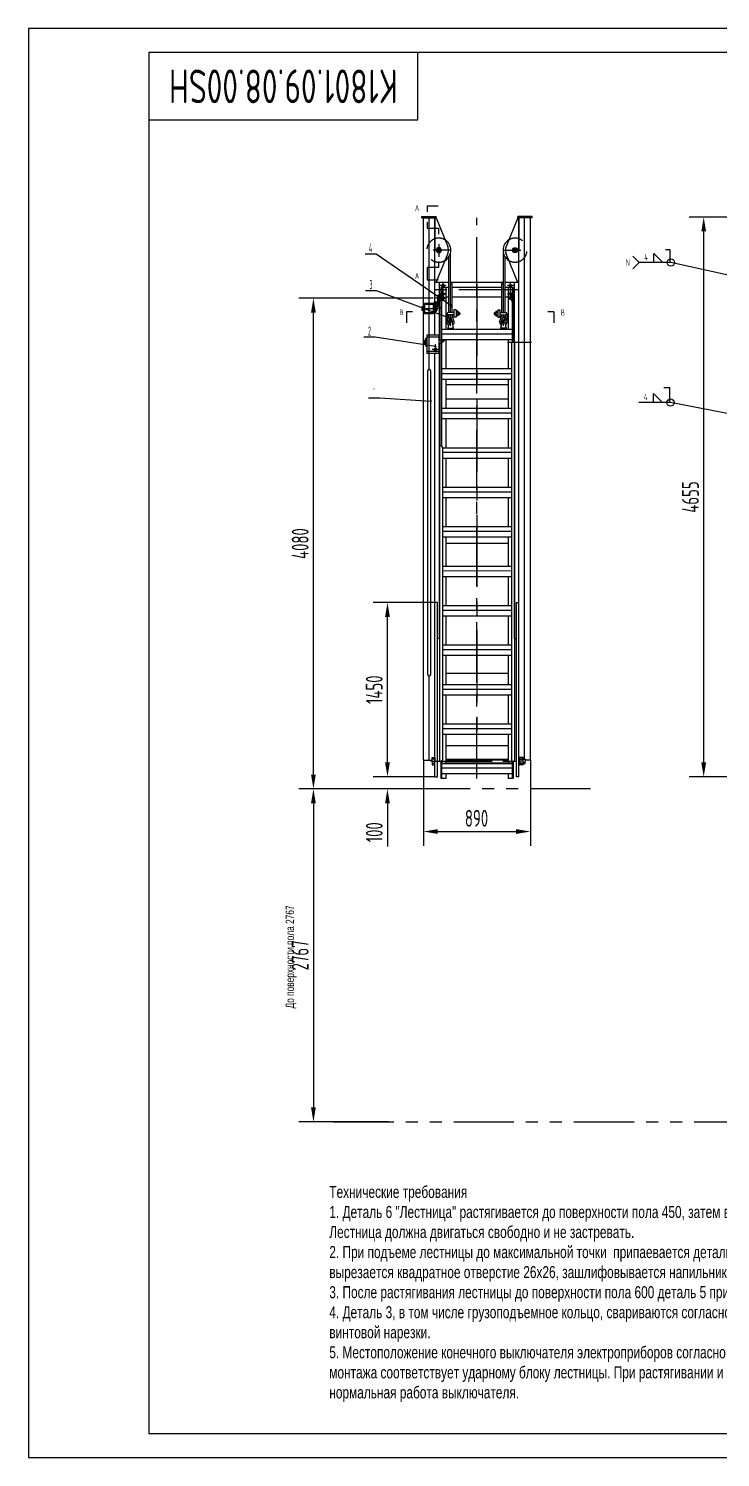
# Model space of a CAD drawing. Extents: x 0 to 16800, y -219 to 11880.
# Drawn here: x 0 to 5756, y 0 to 11880 of the extents above; entities that cross this region are included whole.
import ezdxf
from ezdxf.enums import TextEntityAlignment as Align

# ---------------------------------------------------------------- set-up
doc = ezdxf.new("R2010")
doc.units = 0
doc.header["$LTSCALE"] = 400
doc.header["$MEASUREMENT"] = 0
for name, pattern in [('F', [0.75, 0.5, -0.25]), ('G', [2, 1.25, -0.25, 0.25, -0.25]), ('K', [2.5, 1.25, -0.25, 0.25, -0.25, 0.25, -0.25])]:
    doc.linetypes.add(name, pattern=pattern)
doc.layers.get('0').update_dxf_attribs({"linetype": 'CONTINUOUS'})
doc.layers.get('DEFPOINTS').update_dxf_attribs({"linetype": 'CONTINUOUS'})
for name, color, linetype in [('01', 7, 'CONTINUOUS'), ('02', 1, 'CONTINUOUS'), ('04', 2, 'F'), ('05', 4, 'G'), ('07', 6, 'K'), ('08', 1, 'CONTINUOUS'), ('10', 1, 'CONTINUOUS'), ('11', 3, 'CONTINUOUS'), ('13', 3, 'CONTINUOUS')]:
    doc.layers.add(name, color=color, linetype=linetype)
doc.styles.get("Standard").update_dxf_attribs({"font": 'isocp.shx', "width": 0.707, "bigfont": 'intecad.shx'})
doc.dimstyles.new('INTE', dxfattribs={"dimscale": 40, "dimtxt": 3.5, "dimasz": 3, "dimexe": 3, "dimexo": 0, "dimgap": 1, "dimtad": 1, "dimdec": 0, "dimdsep": 46, "dimtxsty": 'Standard', "dimcen": 0, "dimclrd": 1, "dimclre": 1, "dimclrt": 3, "dimadec": 0, "dimazin": 0, "dimtfac": 1, "dimtdec": 0, "dimtofl": 0, "dimtmove": 0, "dimatfit": 0, "dimfxl": 0, "dimtzin": 0, "dimarcsym": 0})

# ---------------------------------------------------------------- blocks, each defined once
blk = doc.blocks.new('*D18')
at = {"layer": '08', "color": 1, "lineweight": -2}
for p, q in [((3366, 9638), (2250, 9638)), ((2370, 5678), (2370, 9518)), ((3381, 5558), (2250, 5558))]:
    blk.add_line(p, q, dxfattribs=at)
at = {"layer": '08', "color": 1}
for points in [[(2350, 9518), (2390, 9518), (2370, 9638)], [(2350, 5678), (2390, 5678), (2370, 5558)]]:
    blk.add_solid(points, dxfattribs=at)
at = {"layer": 'DEFPOINTS', "color": 0}
for p in [(2370, 9638), (3366, 9638), (3381, 5558)]:
    blk.add_point(p, dxfattribs=at)
at = {"layer": '08', "color": 3, "insert": (2260, 7598), "char_height": 140, "attachment_point": 5, "rotation": 90}
blk.add_mtext('4080', dxfattribs=at)
blk = doc.blocks.new('*D17')
at = {"layer": '08', "color": 1, "lineweight": -2}
for p, q in [((3401, 7108), (2866, 7108)), ((2986, 5778), (2986, 6988)), ((3381, 5658), (2866, 5658))]:
    blk.add_line(p, q, dxfattribs=at)
at = {"layer": '08', "color": 1}
for points in [[(2966, 6988), (3006, 6988), (2986, 7108)], [(2966, 5778), (3006, 5778), (2986, 5658)]]:
    blk.add_solid(points, dxfattribs=at)
at = {"layer": 'DEFPOINTS', "color": 0}
for p in [(2986, 7108), (3401, 7108), (3381, 5658)]:
    blk.add_point(p, dxfattribs=at)
at = {"layer": '08', "color": 3, "insert": (2876, 6383), "char_height": 140, "attachment_point": 5, "rotation": 90}
blk.add_mtext('1450', dxfattribs=at)
blk = doc.blocks.new('*D16')
at = {"layer": '08', "color": 1, "lineweight": -2}
for p, q in [((2986, 5778), (2986, 5898)), ((3381, 5658), (2866, 5658)), ((3381, 5558), (2866, 5558)), ((2986, 5438), (2986, 5079))]:
    blk.add_line(p, q, dxfattribs=at)
at = {"layer": '08', "color": 1}
for points in [[(2966, 5778), (3006, 5778), (2986, 5658)], [(2966, 5438), (3006, 5438), (2986, 5558)]]:
    blk.add_solid(points, dxfattribs=at)
at = {"layer": 'DEFPOINTS', "color": 0}
for p in [(3381, 5658), (2986, 5558), (3381, 5558)]:
    blk.add_point(p, dxfattribs=at)
at = {"layer": '08', "color": 3, "insert": (2876, 5198), "char_height": 140, "attachment_point": 5, "rotation": 90}
blk.add_mtext('100', dxfattribs=at)
blk = doc.blocks.new('*D14')
at = {"layer": '08', "color": 1, "lineweight": -2}
for p, q in [((3285, 5798), (3285, 5084)), ((4175, 5798), (4175, 5084)), ((3405, 5204), (4055, 5204))]:
    blk.add_line(p, q, dxfattribs=at)
at = {"layer": '08', "color": 1}
for points in [[(3405, 5224), (3405, 5184), (3285, 5204)], [(4055, 5224), (4055, 5184), (4175, 5204)]]:
    blk.add_solid(points, dxfattribs=at)
at = {"layer": 'DEFPOINTS', "color": 0}
for p in [(3285, 5798), (4175, 5798), (4175, 5204)]:
    blk.add_point(p, dxfattribs=at)
at = {"layer": '08', "color": 3, "insert": (3727, 5314), "char_height": 140, "attachment_point": 5}
blk.add_mtext('890', dxfattribs=at)
blk = doc.blocks.new('*D15')
at = {"layer": '08', "color": 1, "lineweight": -2}
for p, q in [((3167, 5558), (2250, 5558)), ((2370, 5438), (2370, 2911)), ((2996, 2791), (2250, 2791))]:
    blk.add_line(p, q, dxfattribs=at)
at = {"layer": '08', "color": 1}
for points in [[(2350, 5438), (2390, 5438), (2370, 5558)], [(2350, 2911), (2390, 2911), (2370, 2791)]]:
    blk.add_solid(points, dxfattribs=at)
at = {"layer": 'DEFPOINTS', "color": 0}
for p in [(3167, 5558), (2370, 2791), (2996, 2791)]:
    blk.add_point(p, dxfattribs=at)
at = {"layer": '08', "color": 3, "insert": (2260, 4174), "char_height": 140, "attachment_point": 5, "rotation": 90}
blk.add_mtext('2767', dxfattribs=at)
blk = doc.blocks.new('2')
at = {"layer": '01', "ltscale": 1.2}
for p, q in [((18992, 2764), (18992, 1448)), ((19032, 2764), (18992, 2764)), ((19058, 2764), (18992, 2764)), ((18998, 2764), (18998, 1446)), ((19032, 2764), (19032, 2416)), ((19498, 2764), (19086, 2764)), ((19592, 2764), (19526, 2764)), ((19552, 2764), (19552, 2416)), ((19592, 2764), (19552, 2764)), ((19586, 2764), (19586, 2311)), ((19592, 2764), (19592, 2313)), ((18964, 2691), (18964, 2606)), ((18992, 2710), (18967, 2695)), ((18969, 2688), (18969, 2609)), ((18992, 2704), (18972, 2692)), ((18992, 2587), (18967, 2602)), ((18992, 2593), (18972, 2605)), ((19032, 2329), (19032, 2088)), ((19552, 2329), (19552, 2088)), ((19580, 2300), (19579, -1168)), ((19604, 2300), (19604, -1168)), ((19032, 2001), (19032, 1759)), ((19552, 2001), (19552, 1759)), ((19032, 1673), (19032, 1431)), ((19552, 1673), (19552, 1431)), ((18979, 1435), (18979, -1168)), ((19004, 1435), (19004, 33)), ((19032, 1345), (19032, 1103)), ((19552, 1345), (19552, 1103)), ((19032, 1017), (19032, 775)), ((19552, 1017), (19552, 775)), ((19032, 689), (19032, 447)), ((19552, 689), (19552, 447)), ((19032, 361), (19032, 119)), ((19552, 361), (19552, 119)), ((19004, 33), (19004, -1168)), ((19032, 33), (19032, -209)), ((19552, 33), (19552, -209)), ((19032, -295), (19032, -537)), ((19552, -295), (19552, -537)), ((19032, -623), (19032, -865)), ((19552, -623), (19552, -865)), ((19032, -951), (19032, -1193)), ((19552, -951), (19552, -1193)), ((18992, -1181), (18992, -1320)), ((18998, -1179), (18998, -1320)), ((19586, -1179), (19586, -1320)), ((19592, -1181), (19592, -1320)), ((19032, -1279), (19032, -1320)), ((19552, -1279), (19552, -1320)), ((19032, -1320), (18992, -1320)), ((19592, -1320), (19552, -1320))]:
    blk.add_line(p, q, dxfattribs=at)
at = {"layer": '01', "color": 7, "linetype": 'Continuous', "ltscale": 1.2}
for p, q in [((18998, 2416), (19586, 2416)), ((18998, 2377), (19586, 2377)), ((18998, 2329), (19586, 2329)), ((18998, 2088), (19579, 2088)), ((18998, 2001), (19579, 2001)), ((18998, 1759), (19579, 1759)), ((18998, 1673), (19579, 1673)), ((19004, 1431), (19579, 1431)), ((19003, 1345), (19579, 1345)), ((19004, 1103), (19579, 1103)), ((19004, 1017), (19579, 1017)), ((19004, 775), (19579, 775)), ((19004, 689), (19579, 689)), ((19004, 447), (19579, 447)), ((19004, 361), (19579, 361)), ((19004, 119), (19579, 119)), ((19004, 33), (19579, 33)), ((19004, -209), (19579, -209)), ((19004, -295), (19579, -295)), ((19004, -537), (19579, -537)), ((19004, -623), (19579, -623)), ((19004, -865), (19579, -865)), ((19004, -951), (19579, -951)), ((18998, -1193), (19586, -1193)), ((18998, -1232), (19586, -1232)), ((18998, -1279), (19586, -1279))]:
    blk.add_line(p, q, dxfattribs=at)
at = {"layer": '01'}
for p, q in [((18998, 2049), (19580, 2049)), ((18998, 1721), (19580, 1721)), ((19004, 1393), (19580, 1393)), ((19004, 1065), (19580, 1065)), ((19004, 737), (19580, 737)), ((19004, 409), (19580, 408)), ((19004, 81), (19579, 80)), ((19004, -247), (19579, -248)), ((19004, -576), (19579, -576))]:
    blk.add_line(p, q, dxfattribs=at)
at = {"layer": '01', "color": 7, "linetype": 'Continuous'}
blk.add_line((19004, -904), (19579, -904), dxfattribs=at)
at = {"layer": '01', "ltscale": 1.2}
for centre, radius, start, end in [((18969, 2691), 5, 120.9638, 180), ((18974, 2688), 5, 120.9638, 180), ((18969, 2606), 5, 180, 239.0362), ((18974, 2609), 5, 180, 239.0362), ((19592, 2301), 12.1, 358.1943, 181.8066), ((18992, 1435), 12.5, 0, 180), ((18992, -1168), 12.5, 180, 0), ((19592, -1168), 12.5, 180, 0)]:
    blk.add_arc(centre, radius, start, end, dxfattribs=at)
at = {"layer": '05', "ltscale": 1.2}
blk.add_line((19292, 2793), (19292, -1023), dxfattribs=at)
blk = doc.blocks.new('*U21', base_point=(22663, 7466))
at = {"layer": '01'}
blk.add_lwpolyline([(21818, 7698), (21893, 7623), (21818, 7623)], close=True, dxfattribs=at)
blk.add_circle((21961, 7623), 30, dxfattribs=at)
at = {"layer": '02'}
for points in [[(21645, 7676), (21698, 7623), (21645, 7570)], [(22611, 7478), (21961, 7623), (21698, 7623)]]:
    blk.add_lwpolyline(points, dxfattribs=at)
blk.add_lwpolyline([(22663, 7466, 0, 12, 0), (22611, 7478, 12, 12, 0)], format="xyseb", dxfattribs=at)
at = {"layer": '13', "width": 1.010989}
blk.add_text('N', height=52.5, dxfattribs=at).set_placement((21586, 7597), (21620, 7597), align=Align.FIT)
at = {"layer": '13', "width": 0.707}
blk.add_text('4', height=52.5, dxfattribs=at).set_placement((21739, 7641))
blk = doc.blocks.new('*D22')
at = {"layer": '08', "color": 1, "lineweight": -2}
for p, q in [((6046, 10313), (5497, 10313)), ((5617, 5778), (5617, 10193)), ((6086, 5658), (5497, 5658))]:
    blk.add_line(p, q, dxfattribs=at)
at = {"layer": '08', "color": 1}
for points in [[(5597, 10193), (5637, 10193), (5617, 10313)], [(5597, 5778), (5637, 5778), (5617, 5658)]]:
    blk.add_solid(points, dxfattribs=at)
at = {"layer": 'DEFPOINTS', "color": 0}
for p in [(5617, 10313), (6046, 10313), (6086, 5658)]:
    blk.add_point(p, dxfattribs=at)
at = {"layer": '08', "color": 3, "insert": (5507, 7985), "char_height": 140, "attachment_point": 5, "rotation": 90}
blk.add_mtext('4655', dxfattribs=at)
blk = doc.blocks.new('*U23', base_point=(22854, 6286))
at = {"layer": '01'}
blk.add_lwpolyline([(21815, 6534), (21890, 6459), (21815, 6459)], close=True, dxfattribs=at)
blk.add_circle((21957, 6459), 30, dxfattribs=at)
at = {"layer": '02'}
blk.add_lwpolyline([(22802, 6296), (21957, 6459), (21695, 6459)], dxfattribs=at)
blk.add_lwpolyline([(22854, 6286, 0, 12, 0), (22802, 6296, 12, 12, 0)], format="xyseb", dxfattribs=at)
at = {"layer": '13', "width": 0.707}
blk.add_text('4', height=52.5, dxfattribs=at).set_placement((21735, 6477))
blk = doc.blocks.new('*U40', base_point=(251.96, 168.31))
at = {"layer": '01'}
for p, q in [((251.96, 168.31), (251.96, 182.31)), ((195.96, 168.31), (251.96, 168.31))]:
    blk.add_line(p, q, dxfattribs=at)
blk = doc.blocks.new('*U41')
at = {"layer": '04'}
blk.add_blockref('*U40', (0, 0), dxfattribs=at)
blk = doc.blocks.new('*U42')
at = {"layer": '01'}
for points in [[(415, 292), (25, 292)], [(25, 292), (25, 5)], [(415, 5), (415, 292)], [(25, 5), (415, 5)]]:
    blk.add_lwpolyline(points, dxfattribs=at)
at = {"layer": '02'}
for points in [[(420, 297), (0, 297)], [(0, 297), (0, 0)], [(420, 0), (420, 297)], [(0, 0), (420, 0)]]:
    blk.add_lwpolyline(points, dxfattribs=at)

msp = doc.modelspace()

# ---------------------------------------------------------------- hatches: boundary and pattern name
at = {"layer": '10'}
h = msp.add_hatch(dxfattribs=at)
h.set_pattern_fill('U', color=256, angle=-45, style=0, pattern_type=0)
h.set_pattern_definition([(315, (4079.3335, 5787.6755), (0.707107, 0.707107), [])])
h.paths.add_polyline_path([(4079.3, 5820.7), (4079.3, 5807.2), (4084.3, 5807.2), (4084.3, 5820.7)])
h.paths.add_polyline_path([(4084.3, 5754.7), (4084.3, 5768.2), (4079.3, 5768.2), (4079.3, 5754.7)])

# ---------------------------------------------------------------- linework, layer by layer
for centre, radius, start, end in [((3510.4, 9440.4), 31, 180, 236.83954), ((3510.4, 9440.4), 17, 180, 220.37092), ((3510.4, 9440.4), 17, 319.62908, 0), ((3510.4, 9440.4), 31, 303.16046, 0), ((3950.3, 9440.4), 31, 180, 236.83954), ((3950.3, 9440.4), 17, 180, 220.37092), ((3950.3, 9440.4), 17, 319.62908, 0), ((3950.3, 9440.4), 31, 303.16046, 0)]:
    msp.add_arc(centre, radius, start, end)
at = {"layer": '01'}
for p, q in [((3316.8, 10405.7), (3316.8, 10355.7)), ((3271.3, 10317.7), (3391.3, 10317.7)), ((3271.3, 10307.7), (3271.3, 10317.7)), ((3271.3, 10307.7), (3391.3, 10307.7)), ((3285.3, 5797.7), (3285.3, 10307.7)), ((3316.8, 10270.6), (3316.8, 10220.6)), ((3316.8, 10220.6), (3366.8, 10220.6)), ((3333.3, 9047.7), (3333.3, 10307.7)), ((3333.3, 9330.2), (3333.3, 10307.7)), ((3359.8, 10220.6), (3409.8, 10220.6)), ((3381.3, 10307.7), (3381.3, 10037.7)), ((3391.3, 10307.7), (3381.3, 10307.7)), ((3381.3, 9330.2), (3381.3, 10307.7)), ((3391.3, 10307.7), (3391.3, 10317.7)), ((3391.3, 10307.7), (3487.6, 10067.4)), ((3409.8, 10220.6), (3409.8, 10170.6)), ((4069.3, 10307.7), (3973.1, 10067.4)), ((4189.3, 10317.7), (4069.3, 10317.7)), ((4069.3, 10307.7), (4069.3, 10317.7)), ((4189.3, 10307.7), (4069.3, 10307.7)), ((4069.3, 10307.7), (4079.3, 10307.7)), ((4079.3, 5657.7), (4079.3, 10307.7)), ((4079.3, 10307.7), (4079.3, 10037.7)), ((4127.3, 5805.7), (4127.3, 10307.7)), ((4175.3, 5797.7), (4175.3, 10307.7)), ((4189.3, 10307.7), (4189.3, 10317.7)), ((3381.3, 9767.7), (3381.3, 10037.7)), ((3391.3, 9767.7), (3487.6, 10007.9)), ((3496.4, 9520.4), (3496.4, 9982)), ((3510.4, 9520.4), (3510.4, 10013.5)), ((3950.3, 9520.4), (3950.3, 10013.5)), ((3964.3, 9520.4), (3964.3, 9982)), ((4069.3, 9767.7), (3973.1, 10007.9)), ((4079.3, 9767.7), (4079.3, 10037.7)), ((5339.4, 10039.4), (5299.9, 10039.4)), ((5339.4, 9934.7), (5339.4, 10039.4)), ((3366.8, 9893), (3316.8, 9893)), ((3316.8, 9893), (3316.8, 9843)), ((3409.8, 9893), (3359.8, 9893)), ((3409.8, 9943), (3409.8, 9893)), ((3316.8, 9840.1), (3316.8, 9790.1)), ((3381.3, 9647.7), (3381.3, 9767.7)), ((3391.3, 9767.7), (3381.3, 9767.7)), ((3496.4, 9767.7), (3381.3, 9767.7)), ((3496.4, 9767.7), (3381.3, 9767.7)), ((3496.4, 9767.7), (3381.3, 9767.7)), ((3417.8, 9667.1), (3417.8, 9767.7)), ((3950.3, 9767.7), (3510.4, 9767.7)), ((3524.4, 9761.8), (3510.4, 9761.8)), ((3524.4, 9520.4), (3524.4, 9761.8)), ((3936.3, 9520.4), (3936.3, 9761.8)), ((3936.3, 9761.8), (3950.3, 9761.8)), ((4079.3, 9767.7), (3964.3, 9767.7)), ((4042.8, 6807.7), (4042.8, 9767.7)), ((4079.3, 9647.7), (4079.3, 9767.7)), ((3417.8, 9564.8), (3417.8, 9661.3)), ((3417.8, 9649.6), (3420.3, 9649.6)), ((3417.8, 9629.6), (3420.3, 9629.6)), ((3420.3, 9659.6), (3420.3, 9619.6)), ((3420.3, 9659.6), (3430.3, 9659.6)), ((3446.3, 9659.6), (3436.3, 9659.6)), ((3455.3, 9649.6), (3436.3, 9649.6)), ((3455.3, 9629.6), (3436.3, 9629.6)), ((3446.3, 9659.6), (3446.3, 9619.6)), ((3455.3, 9649.6), (3455.3, 9629.6)), ((3455.3, 9649.6), (3461.3, 9643.6)), ((3461.3, 9635.6), (3455.3, 9629.6)), ((3461.3, 9643.6), (3461.3, 9635.6)), ((3496.4, 9647.7), (3470.3, 9647.7)), ((3936.3, 9647.7), (3524.4, 9647.7)), ((3990.3, 9647.7), (3964.3, 9647.7)), ((4005.3, 9649.6), (3999.3, 9643.6)), ((3999.3, 9643.6), (3999.3, 9635.6)), ((3999.3, 9635.6), (4005.3, 9629.6)), ((4005.3, 9649.6), (4024.3, 9649.6)), ((4005.3, 9649.6), (4005.3, 9629.6)), ((4005.3, 9629.6), (4024.3, 9629.6)), ((4014.3, 9659.6), (4024.3, 9659.6)), ((4014.3, 9659.6), (4014.3, 9619.6)), ((4040.3, 9659.6), (4030.3, 9659.6)), ((4040.3, 9659.6), (4040.3, 9619.6)), ((4042.8, 9649.6), (4040.3, 9649.6)), ((4042.8, 9629.6), (4040.3, 9629.6)), ((3195.3, 9524.8), (3145.3, 9524.8)), ((3417.8, 9285.2), (3417.8, 9559)), ((3420.3, 9619.6), (3430.3, 9619.6)), ((3446.3, 9619.6), (3436.3, 9619.6)), ((3482, 9510.4), (3482, 9448.3)), ((3539.4, 9520.4), (3492, 9520.4)), ((3539.4, 9540.4), (3539.4, 9480.4)), ((3557.4, 9540.4), (3539.4, 9540.4)), ((3557.4, 9540.4), (3557.4, 9480.4)), ((3572.4, 9530.4), (3557.4, 9530.4)), ((3581.4, 9520.4), (3557.4, 9520.4)), ((3572.4, 9530.4), (3572.4, 9490.4)), ((3581.4, 9520.4), (3587.4, 9514.4)), ((3581.4, 9520.4), (3581.4, 9500.4)), ((3587.4, 9506.4), (3581.4, 9500.4)), ((3587.4, 9514.4), (3587.4, 9506.4)), ((3879.3, 9520.4), (3873.3, 9514.4)), ((3873.3, 9514.4), (3873.3, 9506.4)), ((3873.3, 9506.4), (3879.3, 9500.4)), ((3879.3, 9520.4), (3903.3, 9520.4)), ((3879.3, 9520.4), (3879.3, 9500.4)), ((3888.3, 9530.4), (3888.3, 9490.4)), ((3888.3, 9530.4), (3903.3, 9530.4)), ((3903.3, 9540.4), (3921.3, 9540.4)), ((3903.3, 9540.4), (3903.3, 9480.4)), ((3921.3, 9540.4), (3921.3, 9480.4)), ((3921.3, 9520.4), (3968.6, 9520.4)), ((3978.6, 9510.4), (3978.6, 9448.3)), ((4014.3, 9619.6), (4024.3, 9619.6)), ((4040.3, 9619.6), (4030.3, 9619.6)), ((4369.8, 9524.8), (4319.8, 9524.8)), ((3479.4, 9440.4), (3494.8, 9485.9)), ((3500.4, 9440.4), (3486.9, 9390.1)), ((3487.1, 9390.8), (3487.1, 9380.8)), ((3487.1, 9390.1), (3533.9, 9390.1)), ((3539.4, 9500.4), (3492, 9500.4)), ((3493.4, 9440.4), (3510.4, 9490.5)), ((3496.4, 9495.5), (3496.4, 9500.4)), ((3510.4, 9490.5), (3510.4, 9500.4)), ((3527.4, 9440.4), (3510.4, 9490.5)), ((3520.4, 9440.4), (3533.9, 9390.1)), ((3524.4, 9495.5), (3524.4, 9500.4)), ((3541.4, 9440.4), (3526, 9485.9)), ((3533.9, 9390.1), (3533.9, 9380.1)), ((3557.4, 9480.4), (3539.4, 9480.4)), ((3581.4, 9500.4), (3557.4, 9500.4)), ((3572.4, 9490.4), (3557.4, 9490.4)), ((3879.3, 9500.4), (3903.3, 9500.4)), ((3888.3, 9490.4), (3903.3, 9490.4)), ((3903.3, 9480.4), (3921.3, 9480.4)), ((3919.3, 9440.4), (3934.7, 9485.9)), ((3921.3, 9500.4), (3968.6, 9500.4)), ((3940.3, 9440.4), (3926.8, 9390.1)), ((3973.6, 9390.1), (3926.8, 9390.1)), ((3926.8, 9390.1), (3926.8, 9380.1)), ((3933.3, 9440.4), (3950.3, 9490.5)), ((3936.3, 9495.5), (3936.3, 9500.4)), ((3950.3, 9490.5), (3950.3, 9500.4)), ((3967.3, 9440.4), (3950.3, 9490.5)), ((3960.3, 9440.4), (3973.8, 9390.1)), ((3964.3, 9495.5), (3964.3, 9500.4)), ((3981.3, 9440.4), (3965.9, 9485.9)), ((3973.6, 9390.8), (3973.6, 9380.8)), ((3294.5, 9289.2), (3294.5, 9273.2)), ((3294.5, 9289.2), (3304.9, 9289.2)), ((3294.5, 9257.2), (3294.5, 9273.2)), ((3304.9, 9307.2), (3314.7, 9307.2)), ((3304.9, 9239.2), (3304.9, 9307.2)), ((3413.3, 9330.2), (3314.7, 9330.2)), ((3314.7, 9330.2), (3314.7, 9293.7)), ((3413.3, 9313.2), (3314.7, 9313.2)), ((3314.7, 9307.2), (3314.7, 9261.2)), ((3413.3, 9330.2), (3413.3, 9285.4)), ((3413.3, 9285.2), (3413.3, 9178.2)), ((3430.3, 9285.2), (3413.3, 9285.2)), ((3458.3, 9285.2), (3436.3, 9285.2)), ((3458.3, 9283.2), (3436.3, 9263.8)), ((3458.3, 9285.2), (3458.3, 9283.2)), ((3294.5, 9257.2), (3304.9, 9257.2)), ((3304.9, 9239.2), (3314.7, 9239.2)), ((3314.7, 9261.2), (3314.7, 9178.2)), ((3413.3, 9195.2), (3314.7, 9195.2)), ((3413.3, 9178.2), (3314.7, 9178.2)), ((3333.3, 9047.7), (3333.3, 9178.2)), ((3381.3, 5657.7), (3381.3, 9178.2)), ((3430.3, 9261.2), (3413.3, 9261.2)), ((3417.8, 6807.7), (3417.8, 9261.2)), ((3320.8, 6510.2), (3320.8, 9035.2)), ((3345.8, 6510.2), (3345.8, 9035.2)), ((3990.3, 8917.7), (3470.3, 8917.7)), ((4079.3, 8797.7), (4079.3, 8917.7)), ((3990.3, 8797.7), (3470.3, 8797.7)), ((5335.5, 8893.9), (5285.5, 8893.9)), ((5335.5, 8770.8), (5335.5, 8893.9)), ((3990.3, 7597.7), (3470.3, 7597.7)), ((3401.3, 7107.7), (3381.3, 7107.7)), ((3401.3, 7107.7), (3381.3, 7107.7)), ((3401.3, 5657.7), (3401.3, 7107.7)), ((4059.3, 5657.7), (4059.3, 7107.7)), ((4059.3, 7107.7), (4079.3, 7107.7)), ((4059.3, 7107.7), (4079.3, 7107.7)), ((3417.8, 6807.7), (3401.3, 6807.7)), ((3417.3, 6807.7), (3401.3, 6807.7)), ((4042.8, 6807.7), (4059.3, 6807.7)), ((4043.3, 6807.7), (4059.3, 6807.7)), ((3333.3, 5797.7), (3333.3, 6497.7)), ((3990.3, 6517.7), (3470.3, 6517.7)), ((3990.3, 5917.7), (3470.3, 5917.7)), ((3285.3, 5797.7), (3358.8, 5797.7)), ((3358.8, 5818.1), (3381.3, 5818.1)), ((3358.8, 5787.7), (3358.8, 5818.1)), ((3381.3, 5805.7), (3358.8, 5805.7)), ((3358.8, 5787.7), (3358.8, 5757.3)), ((3381.3, 5769.7), (3358.8, 5769.7)), ((3358.8, 5757.3), (3381.3, 5757.3)), ((3381.3, 5818.1), (3381.3, 5787.7)), ((3381.3, 5757.3), (3381.3, 5787.7)), ((3436.3, 5769.7), (4024.3, 5769.7)), ((3470.3, 5805.7), (3990.3, 5805.7)), ((3990.3, 5797.7), (3470.3, 5797.7)), ((4084.3, 5820.7), (4079.3, 5820.7)), ((4079.3, 5820.7), (4079.3, 5787.7)), ((4084.3, 5807.2), (4079.3, 5807.2)), ((4079.3, 5754.7), (4079.3, 5787.7)), ((4084.3, 5768.2), (4079.3, 5768.2)), ((4084.3, 5754.7), (4079.3, 5754.7)), ((4084.3, 5787.7), (4084.3, 5820.7)), ((4115.8, 5818.1), (4084.3, 5818.1)), ((4084.3, 5818.1), (4084.3, 5787.7)), ((4084.3, 5805.7), (4131.3, 5805.7)), ((4115.8, 5805.7), (4084.3, 5805.7)), ((4084.3, 5787.7), (4084.3, 5754.7)), ((4084.3, 5757.3), (4084.3, 5787.7)), ((4084.3, 5769.7), (4131.3, 5769.7)), ((4115.8, 5769.7), (4084.3, 5769.7)), ((4115.8, 5757.3), (4084.3, 5757.3)), ((4115.8, 5787.7), (4115.8, 5818.1)), ((4115.8, 5787.7), (4115.8, 5757.3)), ((4131.3, 5805.7), (4131.3, 5787.7)), ((4175.3, 5797.7), (4131.3, 5797.7)), ((4131.3, 5769.7), (4131.3, 5787.7)), ((3381.3, 5657.7), (3401.3, 5657.7)), ((4079.3, 5657.7), (4059.3, 5657.7))]:
    msp.add_line(p, q, dxfattribs=at)
for points in [[(3401.8, 10057.7), (3390.2, 10037.7), (3401.8, 10017.7), (3424.9, 10017.7), (3436.4, 10037.7), (3424.9, 10057.7)], [(4058.9, 10057.7), (4070.4, 10037.7), (4058.9, 10017.7), (4035.8, 10017.7), (4024.2, 10037.7), (4035.8, 10057.7)], [(3389.2, 9219.7), (3394.1, 9211.2), (3389.2, 9202.7), (3379.4, 9202.7), (3374.5, 9211.2), (3379.4, 9219.7)]]:
    msp.add_lwpolyline(points, close=True, dxfattribs=at)
for centre, radius in [((3413.3, 10037.7), 20), ((3413.3, 10037.7), 10.5), ((3413.3, 10037.7), 10.5), ((3413.3, 10037.7), 10.5), ((4047.3, 10037.7), 20), ((4047.3, 10037.7), 10.5), ((3450.3, 9742.7), 11), ((4010.3, 9742.7), 11), ((3450.3, 9672.7), 11), ((4010.3, 9672.7), 11), ((3384.3, 9211.2), 8.5)]:
    msp.add_circle(centre, radius, dxfattribs=at)
for centre, radius, start, end in [((3413.3, 10037.7), 100, 301.29527, 58.70473), ((4047.3, 10037.7), 100, 121.29527, 238.70473), ((3413.3, 10037.7), 80, 0, 21.83484), ((3413.3, 10037.7), 80, 338.16516, 0), ((4047.3, 10037.7), 80, 158.16516, 180), ((4047.3, 10037.7), 80, 180, 201.83484), ((3492, 9510.4), 10, 90, 270), ((3968.6, 9510.4), 10, 270, 90), ((3466.4, 9495.5), 30, 341.2602, 0), ((3510.4, 9440.4), 10, 0, 180), ((3554.4, 9495.5), 30, 180, 198.7398), ((3906.3, 9495.5), 30, 341.2602, 0), ((3950.3, 9440.4), 10, 0, 180), ((3994.3, 9495.5), 30, 180, 198.7398), ((3333.3, 9035.2), 12.5, 0, 180), ((3333.3, 6510.2), 12.5, 180, 0)]:
    msp.add_arc(centre, radius, start, end, dxfattribs=at)
at = {"layer": '02'}
for p, q in [((3316.8, 10405.7), (3406.8, 10405.7)), ((2892.3, 10004.5), (2799.3, 10004.5)), ((3520.2, 9572.7), (2892.3, 10004.5)), ((3316.8, 9790.1), (3406.8, 9790.1)), ((2895.3, 9700.2), (2802.3, 9700.2)), ((3510.4, 9470.4), (2895.3, 9700.2)), ((3455.3, 9644.6), (3446.3, 9644.6)), ((3455.3, 9634.6), (3446.3, 9634.6)), ((4005.3, 9644.6), (4014.3, 9644.6)), ((4005.3, 9634.6), (4014.3, 9634.6)), ((3145.3, 9524.8), (3145.3, 9434.8)), ((3581.4, 9515.4), (3572.4, 9515.4)), ((3581.4, 9505.4), (3572.4, 9505.4)), ((3879.3, 9515.4), (3888.3, 9515.4)), ((3879.3, 9505.4), (3888.3, 9505.4)), ((4369.8, 9524.8), (4369.8, 9434.8)), ((2883.1, 9313.1), (2790.1, 9313.1)), ((3384.3, 9236.3), (2883.1, 9313.1)), ((2922, 8807.2), (2829, 8807.2)), ((3345.8, 8778.9), (2922, 8807.2)), ((3990.3, 5802.1), (3470.3, 5802.1)), ((4024.3, 5773.3), (3470.3, 5773.3)), ((4131.3, 5802.1), (4084.3, 5802.1)), ((4131.3, 5773.3), (4084.3, 5773.3))]:
    msp.add_line(p, q, dxfattribs=at)
for points in [[(3406.8, 10405.7, 0, 9, 0), (3370.8, 10405.7, 0, 0, 0)], [(3421.3, 9790.1, 0, 9, 0), (3385.3, 9790.1, 0, 0, 0)], [(3145.3, 9434.8, 0, 9, 0), (3145.3, 9470.8, 0, 0, 0)], [(4369.8, 9434.8, 0, 9, 0), (4369.8, 9470.8, 0, 0, 0)]]:
    msp.add_lwpolyline(points, format="xyseb", dxfattribs=at)
at = {"layer": '04'}
msp.add_line((3401.3, 9767.7), (3381.3, 9767.7), dxfattribs=at)
for centre, start, end in [((3413.3, 10037.7), 58.70473, 301.29527), ((4047.3, 10037.7), 238.70473, 121.29527)]:
    msp.add_arc(centre, 100, start, end, dxfattribs=at)
at = {"layer": '05'}
for p, q in [((3730.3, 5644.7), (3730.3, 10307.7)), ((3505.8, 10037.7), (3365.9, 10037.7)), ((3413.3, 10088.5), (3413.3, 9981)), ((3413.3, 10055.4), (3413.3, 10022.1)), ((3413.3, 10055.4), (3413.3, 10022.1)), ((3413.3, 10019.9), (3413.3, 10053.2)), ((3413.3, 10019.9), (3413.3, 10053.2)), ((3954.9, 10037.7), (4094.8, 10037.7)), ((4047.3, 10055.4), (4047.3, 10022.1)), ((4047.3, 10019.9), (4047.3, 10053.2)), ((3472.7, 9742.7), (3422.5, 9742.7)), ((3450.3, 9647.7), (3450.3, 9767.7)), ((4039.6, 9742.7), (3983.7, 9742.7)), ((4010.3, 9647.7), (4010.3, 9767.7)), ((4079.3, 9707.7), (3366.5, 9707.7)), ((3476.2, 9639.6), (3386.6, 9639.6)), ((3472.7, 9672.7), (3422.5, 9672.7)), ((4039.6, 9672.7), (3983.7, 9672.7)), ((3408.7, 9551.2), (3279.2, 9551.2)), ((3510.4, 9408.1), (3510.4, 9459.9)), ((3950.3, 9408.1), (3950.3, 9459.9)), ((3984, 9273.2), (4185.5, 9273.2)), ((3408.3, 9211.2), (3359.2, 9211.2)), ((3384.3, 9236.3), (3384.3, 9189.4)), ((3347.2, 5787.7), (4142.2, 5787.7)), ((3355.8, 5787.7), (4134.9, 5787.7)), ((4086.4, 5787.7), (4077.5, 5787.7)), ((4116.9, 5787.7), (4083.3, 5787.7))]:
    msp.add_line(p, q, dxfattribs=at)
at = {"layer": '07'}
for p, q in [((3273.2, 9567.2), (3273.2, 9535.2)), ((3293.2, 9567.2), (3273.2, 9567.2)), ((3293.2, 9535.2), (3273.2, 9535.2)), ((3293.2, 9593.2), (3293.2, 9509.2)), ((3365.5, 9593.2), (3293.2, 9593.2)), ((3365.5, 9585.2), (3293.2, 9585.2)), ((3365.5, 9517.2), (3293.2, 9517.2)), ((3365.5, 9509.2), (3293.2, 9509.2)), ((3381.9, 9599.1), (3365.5, 9554.7)), ((3365.5, 9593.2), (3365.5, 9509.2)), ((3392.6, 9592), (3376.2, 9547.7))]:
    msp.add_line(p, q, dxfattribs=at)
at = {"layer": '07', "color": 6, "linetype": 'K'}
for p, q in [((4674, 5557.7), (3381.3, 5557.7)), ((2537.9, 2790.7), (8269.7, 2790.7))]:
    msp.add_line(p, q, dxfattribs=at)
at = {"layer": '07'}
msp.add_circle((3387.3, 9595.5), 14, dxfattribs=at)
for centre, radius, start, end in [((3370.9, 9551.2), 6.4, 146.60579, 326.60579), ((3370.9, 9551.2), 30.5, 259.81072, 100.18928), ((3370.9, 9551.2), 19.4, 253.85173, 106.14827), ((3387.3, 9595.5), 6.4, 326.60579, 146.60579)]:
    msp.add_arc(centre, radius, start, end, dxfattribs=at)

# ---------------------------------------------------------------- block references
at = {"layer": '01', "xscale": 40, "yscale": 40, "zscale": 40}
msp.add_blockref('*U42', (0, 0), dxfattribs=at)
at = {"layer": '01', "xscale": 40, "yscale": 40}
msp.add_blockref('*U41', (3240, 11120), dxfattribs=at)
at = {"layer": '01'}
for name, p in [('*U21', (6046, 9777.7)), ('*U23', (6237.5, 8597.5))]:
    msp.add_blockref(name, p, dxfattribs=at)
at = {"layer": '05'}
msp.add_blockref('2', (-15561.3, 6964.5), dxfattribs=at)

# ---------------------------------------------------------------- texts
at = {"layer": '01', "insert": (2138.8, 3732.7), "char_height": 70, "attachment_point": 1, "rotation": 90}
msp.add_mtext('{\\fArial|b0|i0|c204|p34;\\C3;До поверхности пола 2767}', dxfattribs=at)
at = {"layer": '01', "insert": (2502.2, 2257.6), "char_height": 100, "attachment_point": 1}
msp.add_mtext('{\\fArial|b0|i0|c204|p34;\\C3;Технические требования\\P1. Деталь 6 "Лестница" растягивается до поверхности пола 450, затем возвращается в исходное положение.\\PЛестница должна двигаться свободно и не застревать.\\P2. При подъеме лестницы до максимальной точки  припаевается деталь 2 "Крюк" , на боковой стороне лестницы\\Pвырезается квадратное отверстие 26х26, зашлифовывается напильником.\\P3. После растягивания лестницы до поверхности пола 600 деталь 5 приваривается к зафиксированной детали 17.\\P4. Деталь 3, в том числе грузоподъемное кольцо, свариваются согласно указанным размерам после зашлифовывания\\Pвинтовой нарезки.\\P5. Местоположение конечного выключателя электроприборов согласно чертежу, проводится монтажная сварка, место\\Pмонтажа соответствует ударному блоку лестницы. При растягивании и сборке лестницы должна поддерживаться\\Pнормальная работа выключателя.}', dxfattribs=at)
at = {"layer": '02', "width": 0.605172}
for p, p2 in [((3511.2, 9557.7), (3529.2, 9557.7)), ((3501.4, 9455.4), (3519.4, 9455.4)), ((3375.3, 9221.3), (3393.3, 9221.3)), ((3336.8, 8763.9), (3354.8, 8763.9))]:
    msp.add_text('\\M+5A1F1', height=30, dxfattribs=at).set_placement(p, p2, align=Align.FIT)
at = {"layer": '11', "width": 0.696133}
msp.add_text('K1801.09.08.00SH', height=280, rotation=180, dxfattribs=at).set_placement((3071, 11540), (1169, 11540), align=Align.FIT)
at = {"layer": '11', "width": 0.707}
for s, p in [('A', (3214.8, 10348.8)), ('A', (3214.8, 9784.4)), ('B', (3085.5, 9482.9)), ('B', (4428.8, 9480.1))]:
    msp.add_text(s, height=49, dxfattribs=at).set_placement(p, align=Align.BOTTOM_LEFT)
at = {"layer": '11'}
for s, width, p, p2 in [('4', 0.543846, (2832.6, 10019.5), (2858.9, 10019.5)), ('3', 0.527686, (2837.3, 9715.2), (2860.4, 9715.2)), ('2', 0.562593, (2823.8, 9328.1), (2849.3, 9328.1)), ('1', 0.404, (2870.2, 8822.2), (2880.7, 8822.2))]:
    msp.add_text(s, height=74.2, dxfattribs=dict(at, width=width)).set_placement(p, p2, align=Align.FIT)

# ---------------------------------------------------------------- dimensions: what is measured, and where the dimension line sits
at = {"layer": '08'}
for base, p1, p2, picture, middle in [((5617.1, 10312.7), (6086, 5657.7), (6046, 10312.7), '*D22', (5507.1, 7985.2)), ((2369.7, 9637.7), (3381.3, 5557.7), (3365.9, 9637.7), '*D18', (2259.7, 7597.7)), ((2986.3, 7107.7), (3381.3, 5657.7), (3401.3, 7107.7), '*D17', (2876.3, 6382.7)), ((2986.3, 5557.7), (3381.3, 5657.7), (3381.3, 5557.7), '*D16', (2876.3, 5198.5)), ((2369.7, 2790.7), (3166.6, 5557.7), (2995.8, 2790.7), '*D15', (2259.7, 4174.2))]:
    dim = msp.add_linear_dim(base=base, p1=p1, p2=p2, angle=90, dimstyle='INTE', dxfattribs=at)
    dim.commit()
    dim.dimension.update_dxf_attribs({"geometry": picture, "text_midpoint": middle})
dim = msp.add_linear_dim(base=(4175.3, 5203.6), p1=(3285.3, 5797.7), p2=(4175.3, 5797.7), angle=180, dimstyle='INTE', dxfattribs=at)
dim.commit()
dim.dimension.update_dxf_attribs({"geometry": '*D14', "text_midpoint": (3726.9, 5203.6), "dimtype": 160})

doc.saveas('drawing.dxf')
